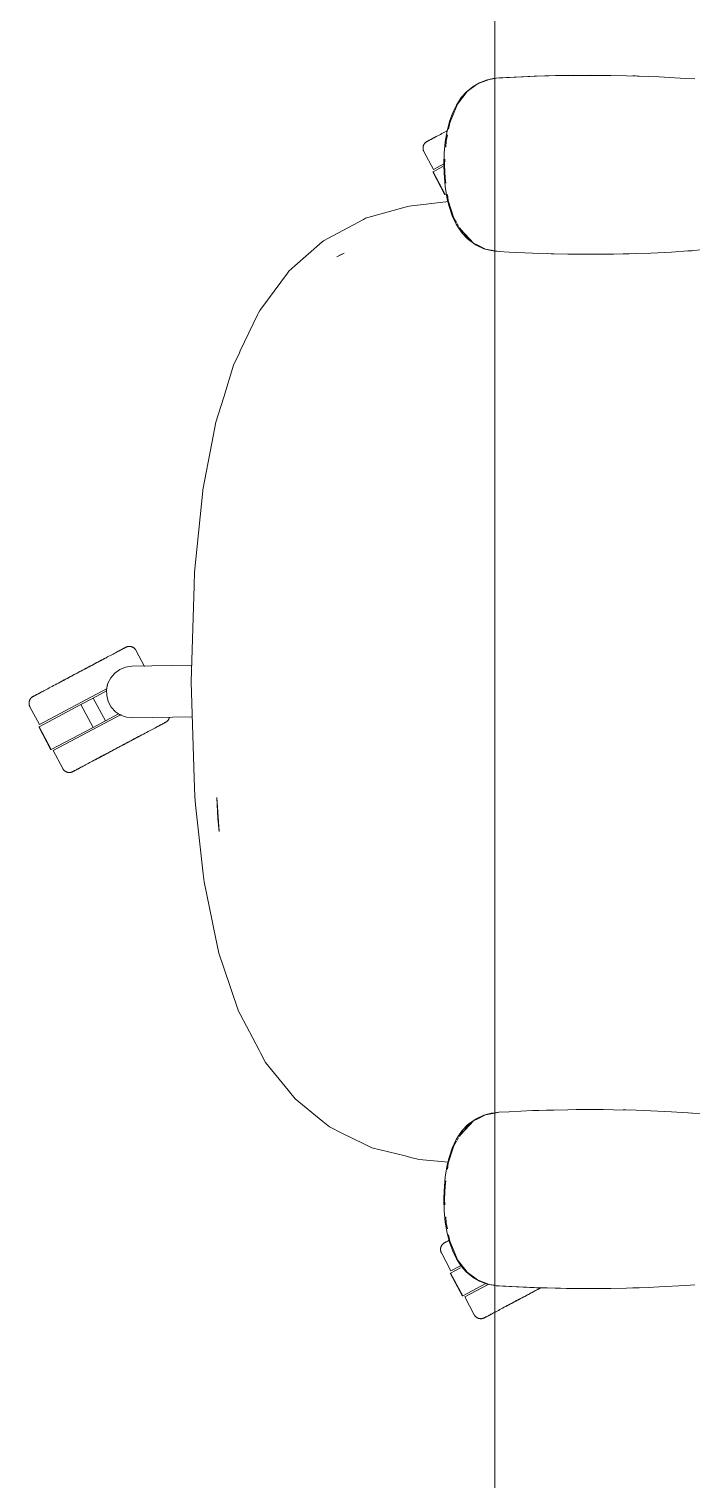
# Model space of a CAD drawing. Header units: millimetres. Extents: x 155927 to 295199, y -4084 to 97293.
# Drawn here: x 184317 to 184676, y 9682 to 10467 of the extents above; entities that cross this region are included whole.
import ezdxf

# ---------------------------------------------------------------- set-up
doc = ezdxf.new("R2010")
doc.units = ezdxf.units.MM
doc.header["$MEASUREMENT"] = 0
doc.layers.add('G-IMPT', color=8, linetype='CONTINUOUS', lineweight=9)
doc.layers.add('I-FURN', color=8, linetype='CONTINUOUS', lineweight=9)

msp = doc.modelspace()

# ---------------------------------------------------------------- linework, layer by layer
at = {"layer": 'G-IMPT'}
for p, q in [((184570.08, 10440.6), (184568.43, 10440.35)), ((184591.86, 10441.69), (184570.08, 10440.6)), ((184590.65, 10441.65), (184570.08, 10440.6)), ((184570.08, 10440.6), (184571.68, 10440.71)), ((184591.86, 10441.69), (184571.68, 10440.71)), ((184612.05, 10442.15), (184590.65, 10441.65)), ((184602.21, 10441.99), (184590.65, 10441.65)), ((184590.65, 10441.65), (184591.86, 10441.69)), ((184612.05, 10442.15), (184591.86, 10441.69)), ((184602.21, 10441.99), (184621.44, 10442.19)), ((184612.05, 10442.15), (184602.21, 10441.99)), ((184632.23, 10442.11), (184602.21, 10441.99)), ((184610.01, 10442.13), (184608.1, 10442.06)), ((184612.05, 10442.11), (184610.01, 10442.13)), ((184632.23, 10442.11), (184612.05, 10442.15)), ((184632.23, 10442.11), (184621.44, 10442.19)), ((184632.23, 10442.11), (184640.65, 10441.94)), ((184652.41, 10441.55), (184640.65, 10441.94)), ((184645.59, 10441.8), (184644.09, 10441.82)), ((184647.52, 10441.69), (184645.59, 10441.8)), ((184652.41, 10441.55), (184658.43, 10441.3)), ((184672.57, 10440.49), (184658.43, 10441.3)), ((184554.39, 10433.3), (184549.17, 10426.51)), ((184551.2, 10430.07), (184553.87, 10433.1)), ((184557.61, 10436.18), (184553.87, 10433.1)), ((184560.02, 10437.47), (184554.39, 10433.3)), ((184561.05, 10438.14), (184557.61, 10436.18)), ((184566.21, 10439.88), (184560.02, 10437.47)), ((184561.05, 10438.14), (184564.69, 10439.53)), ((184566.03, 10439.9), (184564.69, 10439.53)), ((184566.03, 10439.9), (184568.43, 10440.35)), ((184566.21, 10439.88), (184569.38, 10440.36)), ((184677.66, 10440.16), (184672.57, 10440.49)), ((184548.55, 10426.02), (184546.57, 10421.95)), ((184549.17, 10426.51), (184547.33, 10422.12)), ((184548.55, 10426.02), (184551.2, 10430.07)), ((184544.98, 10417.61), (184543.55, 10412.13)), ((184544.98, 10417.61), (184546.57, 10421.95)), ((184545.01, 10416.5), (184547.33, 10422.12)), ((184542.55, 10406.2), (184543.55, 10412.13)), ((184543.65, 10409.88), (184542.97, 10406.54)), ((184545.01, 10416.5), (184544.3, 10413.03)), ((184542.55, 10406.2), (184541.99, 10400.05)), ((184542.97, 10406.54), (184542.77, 10403.33)), ((184541.81, 10393.71), (184541.99, 10400.05)), ((184541.9, 10389.2), (184541.81, 10393.71)), ((184542.37, 10396.82), (184542.18, 10393.71)), ((184542.41, 10386.55), (184542.18, 10393.71)), ((184541.9, 10389.2), (184542.47, 10381.89)), ((184542.41, 10386.55), (184542.8, 10383.76)), ((184543.59, 10375.13), (184542.47, 10381.89)), ((184520.72, 10370.73), (184499.37, 10364.72)), ((184520.72, 10370.73), (184522.98, 10371.37)), ((184544.26, 10373.78), (184522.98, 10371.37)), ((184544.57, 10371.2), (184543.59, 10375.13)), ((184543.68, 10377.58), (184544.14, 10374.29)), ((184544.14, 10374.29), (184547.17, 10364.89)), ((184544.57, 10371.2), (184546.3, 10366.11)), ((184498.26, 10364.13), (184487.02, 10358.12)), ((184499.37, 10364.72), (184498.26, 10364.13)), ((184546.3, 10366.11), (184548.51, 10361.48)), ((184547.17, 10364.89), (184548.63, 10362.44)), ((184487.02, 10358.12), (184476.59, 10352.53)), ((184548.51, 10361.48), (184549.32, 10360.1)), ((184548.91, 10361.97), (184549.78, 10360.53)), ((184551.76, 10356.65), (184549.32, 10360.1)), ((184550.25, 10359.75), (184552.13, 10356.59)), ((184550.94, 10358.68), (184552.22, 10357.21)), ((184550.94, 10358.68), (184557.84, 10351.29)), ((184554.63, 10353.6), (184551.76, 10356.65)), ((184552.35, 10357.06), (184555.43, 10353.52)), ((184553.23, 10355.57), (184557.84, 10351.29)), ((184461.14, 10338.93), (184475.92, 10351.95)), ((184475.92, 10351.95), (184476.59, 10352.53)), ((184554.63, 10353.6), (184555.95, 10352.47)), ((184557.84, 10351.29), (184555.43, 10353.52)), ((184559.17, 10350.26), (184555.95, 10352.47)), ((184560.08, 10350.18), (184557.84, 10351.29)), ((184559.17, 10350.26), (184563.49, 10348.28)), ((184560.08, 10350.18), (184564.34, 10348.08)), ((184567.45, 10347.21), (184563.49, 10348.28)), ((184564.34, 10348.08), (184569.38, 10347.14)), ((184569.38, 10346.97), (184567.45, 10347.21)), ((184569.38, 10347.14), (184571.68, 10346.71)), ((184571.46, 10346.71), (184569.38, 10346.97)), ((184577.12, 10346.43), (184571.46, 10346.71)), ((184577.12, 10346.43), (184589.68, 10345.81)), ((184653.78, 10345.93), (184665.08, 10346.47)), ((184673.95, 10347.03), (184665.08, 10346.47)), ((184673.95, 10347.03), (184684.24, 10347.76)), ((184676, 10347.16), (184674.09, 10347.07)), ((184461.14, 10338.93), (184457.88, 10336.06)), ((184483.89, 10343.92), (184487.78, 10345.88)), ((184483.89, 10343.92), (184486.18, 10345.1)), ((184486.18, 10345.1), (184487.78, 10345.88)), ((184593.23, 10345.69), (184589.68, 10345.81)), ((184608.89, 10345.31), (184593.23, 10345.69)), ((184597.27, 10345.6), (184599.95, 10345.49)), ((184601.36, 10345.49), (184599.95, 10345.49)), ((184608.89, 10345.31), (184613.41, 10345.26)), ((184613.41, 10345.26), (184628.12, 10345.27)), ((184633.59, 10345.34), (184628.12, 10345.27)), ((184633.59, 10345.34), (184645.9, 10345.63)), ((184640.37, 10345.47), (184638.87, 10345.47)), ((184642.03, 10345.55), (184640.37, 10345.47)), ((184653.78, 10345.93), (184645.9, 10345.63)), ((184442.58, 10315.59), (184457.15, 10335.09)), ((184457.15, 10335.09), (184457.88, 10336.06)), ((184442.58, 10315.59), (184442.12, 10314.82)), ((184440.76, 10312.54), (184431.49, 10292.89)), ((184440.76, 10312.54), (184441.18, 10313.25)), ((184442.12, 10314.82), (184441.18, 10313.25)), ((184427.87, 10285.21), (184431.06, 10291.98)), ((184431.49, 10292.89), (184431.06, 10291.98)), ((184427.87, 10285.21), (184422.55, 10267.94)), ((184422.55, 10267.94), (184418.36, 10254.33)), ((184418.36, 10254.33), (184416.9, 10246.73)), ((184416.19, 10243.07), (184416.9, 10246.73)), ((184416.19, 10243.07), (184411.32, 10217.69)), ((184411.24, 10217.23), (184407.41, 10180.23)), ((184411.24, 10217.23), (184411.32, 10217.69)), ((184407.41, 10180.23), (184406.68, 10173.17)), ((184404.84, 10113.74), (184406.46, 10165.91)), ((184406.46, 10165.91), (184406.68, 10173.17)), ((184406.55, 10061.56), (184404.84, 10113.74)), ((184406.55, 10061.56), (184406.87, 10051.62)), ((184407.35, 10047.25), (184406.87, 10051.62)), ((184418.75, 10051.08), (184419.39, 10039.75)), ((184418.75, 10051.08), (184420, 10032.81)), ((184407.35, 10047.25), (184411.48, 10009.8)), ((184420, 10032.81), (184419.39, 10039.75)), ((184411.97, 10005.39), (184411.48, 10009.8)), ((184416.32, 9984.44), (184411.97, 10005.39)), ((184416.32, 9984.44), (184417.08, 9980.76)), ((184417.08, 9980.76), (184419.95, 9966.94)), ((184422.47, 9959.5), (184419.95, 9966.94)), ((184422.47, 9959.5), (184430.62, 9935.42)), ((184431.49, 9933.76), (184430.62, 9935.42)), ((184441.79, 9914.25), (184431.49, 9933.76)), ((184441.79, 9914.25), (184442.52, 9912.87)), ((184445.22, 9907.74), (184442.52, 9912.87)), ((184445.22, 9907.74), (184457.43, 9892.61)), ((184461.19, 9887.94), (184457.43, 9892.61)), ((184476.14, 9875.77), (184461.19, 9887.94)), ((184476.14, 9875.77), (184479.79, 9872.8)), ((184550.94, 9868.74), (184557.84, 9876.13)), ((184553.23, 9871.85), (184557.84, 9876.13)), ((184554.63, 9873.82), (184555.95, 9874.95)), ((184557.84, 9876.13), (184555.43, 9873.9)), ((184559.17, 9877.16), (184555.95, 9874.95)), ((184560.08, 9877.24), (184557.84, 9876.13)), ((184559.17, 9877.16), (184563.49, 9879.14)), ((184560.08, 9877.24), (184564.34, 9879.34)), ((184567.45, 9880.21), (184563.49, 9879.14)), ((184564.34, 9879.34), (184569.38, 9880.28)), ((184569.38, 9880.45), (184567.45, 9880.21)), ((184569.38, 9880.28), (184571.68, 9880.71)), ((184571.46, 9880.71), (184569.38, 9880.45)), ((184577.12, 9880.99), (184571.46, 9880.71)), ((184577.12, 9880.99), (184589.68, 9881.61)), ((184593.23, 9881.73), (184589.68, 9881.61)), ((184608.89, 9882.11), (184593.23, 9881.73)), ((184597.27, 9881.82), (184599.95, 9881.93)), ((184601.36, 9881.93), (184599.95, 9881.93)), ((184608.89, 9882.11), (184613.41, 9882.16)), ((184613.41, 9882.16), (184628.12, 9882.15)), ((184633.59, 9882.08), (184628.12, 9882.15)), ((184633.59, 9882.08), (184645.9, 9881.79)), ((184640.37, 9881.95), (184638.87, 9881.94)), ((184642.03, 9881.87), (184640.37, 9881.95)), ((184653.78, 9881.49), (184645.9, 9881.79)), ((184653.78, 9881.49), (184665.08, 9880.95)), ((184673.95, 9880.39), (184665.08, 9880.95)), ((184673.95, 9880.39), (184684.24, 9879.66)), ((184676, 9880.26), (184674.09, 9880.35)), ((184479.79, 9872.8), (184486.96, 9869.27)), ((184498.42, 9863.63), (184486.96, 9869.27)), ((184548.51, 9865.94), (184549.32, 9867.32)), ((184551.76, 9870.77), (184549.32, 9867.32)), ((184550.25, 9867.67), (184552.13, 9870.83)), ((184550.94, 9868.74), (184552.22, 9870.21)), ((184554.63, 9873.82), (184551.76, 9870.77)), ((184552.35, 9870.36), (184555.43, 9873.9)), ((184498.42, 9863.63), (184502.79, 9861.48)), ((184502.79, 9861.48), (184520.73, 9857.08)), ((184544.14, 9853.13), (184547.17, 9862.53)), ((184544.57, 9856.22), (184546.3, 9861.31)), ((184546.3, 9861.31), (184548.51, 9865.94)), ((184547.17, 9862.53), (184548.63, 9864.98)), ((184548.91, 9865.45), (184549.78, 9866.89)), ((184520.73, 9857.08), (184523.1, 9856.49)), ((184528.39, 9855.2), (184523.1, 9856.49)), ((184544.27, 9853.75), (184528.39, 9855.2)), ((184543.59, 9852.29), (184542.47, 9845.53)), ((184544.57, 9856.22), (184543.59, 9852.29)), ((184543.68, 9849.84), (184544.14, 9853.13)), ((184541.9, 9838.22), (184542.47, 9845.53)), ((184542.41, 9840.87), (184542.8, 9843.66)), ((184541.9, 9838.22), (184541.81, 9833.71)), ((184542.41, 9840.87), (184542.18, 9833.71)), ((184541.81, 9833.71), (184541.99, 9827.37)), ((184542.37, 9830.6), (184542.18, 9833.71)), ((184542.55, 9821.22), (184541.99, 9827.37)), ((184542.55, 9821.22), (184543.55, 9815.29)), ((184542.97, 9820.88), (184542.77, 9824.09)), ((184543.65, 9817.54), (184542.97, 9820.88)), ((184544.98, 9809.81), (184543.55, 9815.29)), ((184545.01, 9810.92), (184544.3, 9814.39)), ((184544.98, 9809.81), (184546.57, 9805.47)), ((184545.01, 9810.92), (184547.33, 9805.3)), ((184548.55, 9801.4), (184546.57, 9805.47)), ((184549.17, 9800.9), (184547.33, 9805.3)), ((184548.55, 9801.4), (184551.2, 9797.35)), ((184554.39, 9794.12), (184549.17, 9800.9)), ((184551.2, 9797.35), (184553.87, 9794.31)), ((184557.61, 9791.24), (184553.87, 9794.31)), ((184560.02, 9789.95), (184554.39, 9794.12)), ((184561.05, 9789.28), (184557.61, 9791.24)), ((184566.21, 9787.54), (184560.02, 9789.95)), ((184561.05, 9789.28), (184564.69, 9787.88)), ((184566.03, 9787.52), (184564.69, 9787.88)), ((184566.03, 9787.52), (184568.43, 9787.07)), ((184566.21, 9787.54), (184569.38, 9787.06)), ((184570.08, 9786.82), (184568.43, 9787.07)), ((184590.65, 9785.77), (184570.08, 9786.82)), ((184591.86, 9785.73), (184570.08, 9786.82)), ((184570.08, 9786.82), (184571.68, 9786.71)), ((184591.86, 9785.73), (184571.68, 9786.71)), ((184612.05, 9785.27), (184590.65, 9785.77)), ((184602.21, 9785.43), (184590.65, 9785.77)), ((184590.65, 9785.77), (184591.86, 9785.73)), ((184612.05, 9785.27), (184591.86, 9785.73)), ((184632.23, 9785.31), (184602.21, 9785.43)), ((184612.05, 9785.27), (184602.21, 9785.43)), ((184602.21, 9785.43), (184621.44, 9785.23)), ((184610.01, 9785.29), (184608.1, 9785.36)), ((184612.05, 9785.31), (184610.01, 9785.29)), ((184632.23, 9785.31), (184612.05, 9785.27)), ((184632.23, 9785.31), (184621.44, 9785.23)), ((184632.23, 9785.31), (184640.65, 9785.48)), ((184652.41, 9785.87), (184640.65, 9785.48)), ((184645.59, 9785.62), (184644.09, 9785.6)), ((184647.52, 9785.73), (184645.59, 9785.62)), ((184652.41, 9785.87), (184658.43, 9786.12)), ((184672.57, 9786.93), (184658.43, 9786.12)), ((184677.66, 9787.26), (184672.57, 9786.93))]:
    msp.add_line(p, q, dxfattribs=at)
at = {"layer": 'I-FURN'}
for p, q in [((184569.38, 9413.71), (184569.38, 10813.71)), ((184569.38, 10813.71), (184569.38, 9413.71)), ((184538.54, 10409.47), (184537.91, 10409.13)), ((184539.21, 10409.82), (184538.54, 10409.47)), ((184539.9, 10410.19), (184539.21, 10409.82)), ((184540.62, 10410.57), (184539.9, 10410.19)), ((184541.37, 10410.97), (184540.62, 10410.57)), ((184542.15, 10411.38), (184541.37, 10410.97)), ((184542.95, 10411.81), (184542.15, 10411.38)), ((184543.77, 10412.25), (184542.95, 10411.81)), ((184530.47, 10402.88), (184530.48, 10403.04)), ((184530.47, 10402.72), (184530.47, 10402.88)), ((184530.47, 10402.56), (184530.47, 10402.72)), ((184530.48, 10402.39), (184530.47, 10402.56)), ((184530.48, 10403.04), (184530.49, 10403.2)), ((184530.5, 10402.23), (184530.48, 10402.39)), ((184530.49, 10403.2), (184530.51, 10403.36)), ((184530.52, 10402.07), (184530.5, 10402.23)), ((184530.51, 10403.36), (184530.54, 10403.52)), ((184530.55, 10401.92), (184530.52, 10402.07)), ((184530.54, 10403.52), (184530.57, 10403.68)), ((184530.59, 10401.76), (184530.55, 10401.92)), ((184530.57, 10403.68), (184530.61, 10403.83)), ((184530.63, 10401.6), (184530.59, 10401.76)), ((184530.61, 10403.83), (184530.66, 10403.99)), ((184530.68, 10401.45), (184530.63, 10401.6)), ((184530.66, 10403.99), (184530.71, 10404.14)), ((184530.74, 10401.3), (184530.68, 10401.45)), ((184530.71, 10404.14), (184530.77, 10404.29)), ((184530.8, 10401.15), (184530.74, 10401.3)), ((184530.77, 10404.29), (184530.84, 10404.44)), ((184530.84, 10404.44), (184530.91, 10404.58)), ((184530.91, 10404.58), (184530.98, 10404.72)), ((184530.98, 10404.72), (184531.06, 10404.86)), ((184531.06, 10404.86), (184531.15, 10405)), ((184531.15, 10405), (184531.24, 10405.13)), ((184531.24, 10405.13), (184531.34, 10405.26)), ((184531.34, 10405.26), (184531.44, 10405.38)), ((184531.44, 10405.38), (184531.55, 10405.5)), ((184531.55, 10405.5), (184531.66, 10405.62)), ((184531.66, 10405.62), (184531.78, 10405.73)), ((184531.78, 10405.73), (184531.9, 10405.84)), ((184531.9, 10405.84), (184532.03, 10405.94)), ((184532.03, 10405.94), (184532.16, 10406.03)), ((184532.16, 10406.03), (184532.29, 10406.12)), ((184532.29, 10406.12), (184532.43, 10406.21)), ((184532.43, 10406.21), (184532.57, 10406.29)), ((184532.57, 10406.29), (184532.6, 10406.31)), ((184532.6, 10406.31), (184532.62, 10406.32)), ((184532.61, 10406.31), (184532.6, 10406.31)), ((184532.65, 10406.34), (184532.61, 10406.31)), ((184532.62, 10406.32), (184532.68, 10406.35)), ((184532.73, 10406.38), (184532.65, 10406.34)), ((184532.68, 10406.35), (184532.79, 10406.41)), ((184532.86, 10406.44), (184532.73, 10406.38)), ((184532.79, 10406.41), (184532.93, 10406.48)), ((184533.02, 10406.53), (184532.86, 10406.44)), ((184532.93, 10406.48), (184533.11, 10406.58)), ((184533.22, 10406.64), (184533.02, 10406.53)), ((184533.11, 10406.58), (184533.32, 10406.69)), ((184533.46, 10406.76), (184533.22, 10406.64)), ((184533.32, 10406.69), (184533.58, 10406.83)), ((184533.74, 10406.91), (184533.46, 10406.76)), ((184533.58, 10406.83), (184533.88, 10406.99)), ((184534.06, 10407.08), (184533.74, 10406.91)), ((184533.88, 10406.99), (184534.22, 10407.17)), ((184534.41, 10407.27), (184534.06, 10407.08)), ((184534.22, 10407.17), (184534.59, 10407.37)), ((184534.81, 10407.48), (184534.41, 10407.27)), ((184534.59, 10407.37), (184535, 10407.58)), ((184535.24, 10407.71), (184534.81, 10407.48)), ((184535, 10407.58), (184535.44, 10407.82)), ((184535.7, 10407.96), (184535.24, 10407.71)), ((184535.44, 10407.82), (184535.93, 10408.08)), ((184536.2, 10408.22), (184535.7, 10407.96)), ((184535.93, 10408.08), (184536.44, 10408.35)), ((184536.74, 10408.51), (184536.2, 10408.22)), ((184536.44, 10408.35), (184536.99, 10408.64)), ((184537.31, 10408.81), (184536.74, 10408.51)), ((184536.99, 10408.64), (184537.58, 10408.96)), ((184537.91, 10409.13), (184537.31, 10408.81)), ((184530.87, 10401), (184530.8, 10401.15)), ((184530.94, 10400.86), (184530.87, 10401)), ((184530.94, 10400.86), (184536.09, 10391.17)), ((184536.09, 10391.17), (184541.72, 10394.17)), ((184535.73, 10389.85), (184542.31, 10377.49)), ((184535.9, 10389.94), (184541.2, 10392.76)), ((184542.48, 10377.58), (184535.9, 10389.94)), ((184542.57, 10377.63), (184542.48, 10377.58)), ((184357.96, 10126.35), (184357.11, 10125.9)), ((184357.5, 10126.11), (184358.35, 10126.56)), ((184358.8, 10126.8), (184357.96, 10126.35)), ((184359.61, 10127.23), (184358.8, 10126.8)), ((184360.4, 10127.65), (184359.61, 10127.23)), ((184361.16, 10128.05), (184360.4, 10127.65)), ((184361.9, 10128.44), (184361.16, 10128.05)), ((184362.6, 10128.82), (184361.9, 10128.44)), ((184363.28, 10129.18), (184362.6, 10128.82)), ((184363.93, 10129.52), (184363.28, 10129.18)), ((184364.55, 10129.85), (184363.93, 10129.52)), ((184365.13, 10130.16), (184364.55, 10129.85)), ((184364.82, 10130), (184365.39, 10130.3)), ((184365.68, 10130.45), (184365.13, 10130.16)), ((184365.39, 10130.3), (184365.92, 10130.58)), ((184366.2, 10130.73), (184365.68, 10130.45)), ((184365.92, 10130.58), (184366.42, 10130.85)), ((184366.68, 10130.99), (184366.2, 10130.73)), ((184366.42, 10130.85), (184366.89, 10131.1)), ((184367.13, 10131.22), (184366.68, 10130.99)), ((184366.89, 10131.1), (184367.32, 10131.33)), ((184367.54, 10131.44), (184367.13, 10131.22)), ((184367.32, 10131.33), (184367.71, 10131.53)), ((184367.91, 10131.64), (184367.54, 10131.44)), ((184367.71, 10131.53), (184368.07, 10131.72)), ((184368.24, 10131.82), (184367.91, 10131.64)), ((184368.07, 10131.72), (184368.39, 10131.89)), ((184368.54, 10131.98), (184368.24, 10131.82)), ((184368.39, 10131.89), (184368.66, 10132.04)), ((184368.8, 10132.11), (184368.54, 10131.98)), ((184368.66, 10132.04), (184368.91, 10132.17)), ((184369.02, 10132.23), (184368.8, 10132.11)), ((184368.91, 10132.17), (184369.11, 10132.28)), ((184369.2, 10132.33), (184369.02, 10132.23)), ((184369.11, 10132.28), (184369.27, 10132.36)), ((184369.34, 10132.4), (184369.2, 10132.33)), ((184369.27, 10132.36), (184369.39, 10132.43)), ((184369.44, 10132.45), (184369.34, 10132.4)), ((184369.39, 10132.43), (184369.47, 10132.47)), ((184369.5, 10132.49), (184369.44, 10132.45)), ((184369.47, 10132.47), (184369.51, 10132.49)), ((184369.52, 10132.5), (184369.5, 10132.49)), ((184369.51, 10132.49), (184369.52, 10132.5)), ((184369.52, 10132.5), (184369.66, 10132.57)), ((184369.66, 10132.57), (184369.81, 10132.64)), ((184369.81, 10132.64), (184369.96, 10132.7)), ((184369.96, 10132.7), (184370.11, 10132.75)), ((184370.11, 10132.75), (184370.26, 10132.8)), ((184370.26, 10132.8), (184370.42, 10132.84)), ((184370.42, 10132.84), (184370.58, 10132.88)), ((184370.58, 10132.88), (184370.74, 10132.91)), ((184370.74, 10132.91), (184370.89, 10132.93)), ((184370.89, 10132.93), (184371.06, 10132.95)), ((184371.06, 10132.95), (184371.22, 10132.96)), ((184371.22, 10132.96), (184371.38, 10132.97)), ((184371.38, 10132.97), (184371.54, 10132.97)), ((184371.54, 10132.97), (184371.7, 10132.96)), ((184371.7, 10132.96), (184371.86, 10132.94)), ((184371.86, 10132.94), (184372.02, 10132.92)), ((184372.02, 10132.92), (184372.18, 10132.89)), ((184372.18, 10132.89), (184372.34, 10132.86)), ((184372.34, 10132.86), (184372.49, 10132.82)), ((184372.49, 10132.82), (184372.65, 10132.77)), ((184372.65, 10132.77), (184372.8, 10132.72)), ((184372.8, 10132.72), (184372.95, 10132.66)), ((184372.95, 10132.66), (184373.1, 10132.6)), ((184373.1, 10132.6), (184373.24, 10132.53)), ((184373.24, 10132.53), (184373.38, 10132.45)), ((184373.38, 10132.45), (184373.52, 10132.37)), ((184373.52, 10132.37), (184373.66, 10132.28)), ((184373.66, 10132.28), (184373.79, 10132.19)), ((184373.79, 10132.19), (184373.92, 10132.09)), ((184373.92, 10132.09), (184374.04, 10131.99)), ((184374.04, 10131.99), (184374.16, 10131.88)), ((184374.16, 10131.88), (184374.28, 10131.77)), ((184374.28, 10131.77), (184374.39, 10131.65)), ((184374.39, 10131.65), (184374.5, 10131.53)), ((184374.5, 10131.53), (184374.6, 10131.41)), ((184374.6, 10131.41), (184374.69, 10131.28)), ((184374.69, 10131.28), (184374.78, 10131.14)), ((184374.78, 10131.14), (184374.87, 10131.01)), ((184374.87, 10131.01), (184374.95, 10130.87)), ((184374.95, 10130.87), (184374.97, 10130.83)), ((184379.67, 10121.99), (184374.97, 10130.83)), ((184343.65, 10118.74), (184342.64, 10118.21)), ((184343.11, 10118.45), (184344.11, 10118.99)), ((184344.65, 10119.27), (184343.65, 10118.74)), ((184344.11, 10118.99), (184345.12, 10119.52)), ((184345.66, 10119.81), (184344.65, 10119.27)), ((184345.12, 10119.52), (184346.12, 10120.05)), ((184346.66, 10120.34), (184345.66, 10119.81)), ((184346.12, 10120.05), (184347.12, 10120.59)), ((184347.66, 10120.87), (184346.66, 10120.34)), ((184347.12, 10120.59), (184348.12, 10121.12)), ((184348.66, 10121.4), (184347.66, 10120.87)), ((184348.12, 10121.12), (184349.11, 10121.64)), ((184349.64, 10121.93), (184348.66, 10121.4)), ((184349.11, 10121.64), (184350.09, 10122.17)), ((184350.62, 10122.45), (184349.64, 10121.93)), ((184350.09, 10122.17), (184351.07, 10122.69)), ((184351.59, 10122.96), (184350.62, 10122.45)), ((184351.07, 10122.69), (184352.03, 10123.2)), ((184352.55, 10123.47), (184351.59, 10122.96)), ((184352.03, 10123.2), (184352.98, 10123.7)), ((184353.49, 10123.97), (184352.55, 10123.47)), ((184352.98, 10123.7), (184353.92, 10124.2)), ((184354.42, 10124.47), (184353.49, 10123.97)), ((184353.92, 10124.2), (184354.84, 10124.69)), ((184355.33, 10124.95), (184354.42, 10124.47)), ((184354.84, 10124.69), (184355.75, 10125.17)), ((184356.23, 10125.43), (184355.33, 10124.95)), ((184355.75, 10125.17), (184356.64, 10125.65)), ((184357.11, 10125.9), (184356.23, 10125.43)), ((184356.64, 10125.65), (184357.5, 10126.11)), ((184361.37, 10115.96), (184363.57, 10118.53)), ((184363.57, 10118.53), (184366.31, 10120.49)), ((184366.31, 10120.49), (184369.44, 10121.74)), ((184369.44, 10121.74), (184372.78, 10122.21)), ((184372.78, 10122.21), (184405.12, 10122.77)), ((184328.79, 10110.84), (184328.01, 10110.43)), ((184329.59, 10111.26), (184328.79, 10110.84)), ((184330.41, 10111.7), (184329.59, 10111.26)), ((184331.26, 10112.15), (184330.41, 10111.7)), ((184332.13, 10112.61), (184331.26, 10112.15)), ((184333.02, 10113.09), (184332.13, 10112.61)), ((184333.92, 10113.57), (184333.02, 10113.09)), ((184333.43, 10113.31), (184334.34, 10113.79)), ((184334.84, 10114.06), (184333.92, 10113.57)), ((184334.34, 10113.79), (184335.27, 10114.29)), ((184335.78, 10114.56), (184334.84, 10114.06)), ((184335.27, 10114.29), (184336.22, 10114.79)), ((184336.73, 10115.06), (184335.78, 10114.56)), ((184336.22, 10114.79), (184337.18, 10115.3)), ((184337.7, 10115.58), (184336.73, 10115.06)), ((184337.18, 10115.3), (184338.14, 10115.81)), ((184338.67, 10116.09), (184337.7, 10115.58)), ((184338.14, 10115.81), (184339.12, 10116.33)), ((184339.65, 10116.62), (184338.67, 10116.09)), ((184339.12, 10116.33), (184340.11, 10116.86)), ((184340.65, 10117.14), (184339.65, 10116.62)), ((184340.11, 10116.86), (184341.1, 10117.39)), ((184341.64, 10117.67), (184340.65, 10117.14)), ((184341.1, 10117.39), (184342.1, 10117.92)), ((184342.64, 10118.21), (184341.64, 10117.67)), ((184342.1, 10117.92), (184343.11, 10118.45)), ((184359.11, 10109.66), (184359.86, 10112.95)), ((184359.86, 10112.95), (184361.37, 10115.96)), ((184317.13, 10102.65), (184317.15, 10102.81)), ((184317.15, 10102.81), (184317.18, 10102.97)), ((184317.18, 10102.97), (184317.21, 10103.13)), ((184317.21, 10103.13), (184317.25, 10103.29)), ((184317.25, 10103.29), (184317.3, 10103.44)), ((184317.3, 10103.44), (184317.35, 10103.59)), ((184317.35, 10103.59), (184317.41, 10103.74)), ((184317.41, 10103.74), (184317.48, 10103.89)), ((184317.48, 10103.89), (184317.55, 10104.04)), ((184317.55, 10104.04), (184317.62, 10104.18)), ((184317.62, 10104.18), (184317.7, 10104.32)), ((184317.7, 10104.32), (184317.79, 10104.45)), ((184317.79, 10104.45), (184317.88, 10104.58)), ((184317.88, 10104.58), (184317.98, 10104.71)), ((184317.98, 10104.71), (184318.08, 10104.84)), ((184318.08, 10104.84), (184318.19, 10104.96)), ((184318.19, 10104.96), (184318.3, 10105.07)), ((184318.3, 10105.07), (184318.42, 10105.18)), ((184318.42, 10105.18), (184318.54, 10105.29)), ((184318.54, 10105.29), (184318.67, 10105.39)), ((184318.67, 10105.39), (184318.8, 10105.49)), ((184318.8, 10105.49), (184318.93, 10105.58)), ((184318.93, 10105.58), (184319.07, 10105.66)), ((184319.07, 10105.66), (184319.21, 10105.74)), ((184319.21, 10105.74), (184319.25, 10105.76)), ((184319.29, 10105.79), (184319.25, 10105.77)), ((184319.25, 10105.76), (184319.27, 10105.78)), ((184319.25, 10105.77), (184319.25, 10105.76)), ((184319.27, 10105.78), (184319.33, 10105.81)), ((184319.38, 10105.83), (184319.29, 10105.79)), ((184319.33, 10105.81), (184319.43, 10105.86)), ((184319.5, 10105.9), (184319.38, 10105.83)), ((184319.43, 10105.86), (184319.57, 10105.94)), ((184319.66, 10105.98), (184319.5, 10105.9)), ((184319.57, 10105.94), (184319.75, 10106.03)), ((184319.86, 10106.09), (184319.66, 10105.98)), ((184319.75, 10106.03), (184319.97, 10106.15)), ((184320.1, 10106.22), (184319.86, 10106.09)), ((184319.97, 10106.15), (184320.22, 10106.29)), ((184320.38, 10106.37), (184320.1, 10106.22)), ((184320.22, 10106.29), (184320.52, 10106.44)), ((184320.7, 10106.54), (184320.38, 10106.37)), ((184320.52, 10106.44), (184320.86, 10106.62)), ((184321.05, 10106.73), (184320.7, 10106.54)), ((184320.86, 10106.62), (184321.23, 10106.82)), ((184321.45, 10106.93), (184321.05, 10106.73)), ((184321.23, 10106.82), (184321.64, 10107.04)), ((184321.88, 10107.16), (184321.45, 10106.93)), ((184321.64, 10107.04), (184322.09, 10107.28)), ((184322.34, 10107.41), (184321.88, 10107.16)), ((184322.09, 10107.28), (184322.57, 10107.53)), ((184322.84, 10107.68), (184322.34, 10107.41)), ((184322.57, 10107.53), (184323.09, 10107.81)), ((184322.73, 10090.63), (184359.45, 10110.15)), ((184323.38, 10107.96), (184322.84, 10107.68)), ((184323.09, 10107.81), (184323.64, 10108.1)), ((184323.95, 10108.26), (184323.38, 10107.96)), ((184323.64, 10108.1), (184324.22, 10108.41)), ((184324.55, 10108.58), (184323.95, 10108.26)), ((184325.18, 10108.92), (184324.55, 10108.58)), ((184325.85, 10109.27), (184325.18, 10108.92)), ((184326.54, 10109.64), (184325.85, 10109.27)), ((184327.26, 10110.03), (184326.54, 10109.64)), ((184328.01, 10110.43), (184327.26, 10110.03)), ((184345.25, 10101.47), (184351.89, 10105)), ((184351.89, 10105), (184359.04, 10108.8)), ((184358.47, 10092.64), (184351.89, 10105)), ((184359.17, 10106.29), (184359.11, 10109.66)), ((184360.03, 10103.03), (184359.17, 10106.29)), ((184361.65, 10100.07), (184360.03, 10103.03)), ((184317.11, 10102.33), (184317.12, 10102.49)), ((184317.11, 10102.17), (184317.11, 10102.33)), ((184317.11, 10102.01), (184317.11, 10102.17)), ((184317.12, 10101.85), (184317.11, 10102.01)), ((184317.12, 10102.49), (184317.13, 10102.65)), ((184317.14, 10101.69), (184317.12, 10101.85)), ((184317.16, 10101.53), (184317.14, 10101.69)), ((184317.19, 10101.37), (184317.16, 10101.53)), ((184317.23, 10101.21), (184317.19, 10101.37)), ((184317.27, 10101.06), (184317.23, 10101.21)), ((184317.32, 10100.91), (184317.27, 10101.06)), ((184317.38, 10100.75), (184317.32, 10100.91)), ((184317.44, 10100.6), (184317.38, 10100.75)), ((184317.51, 10100.46), (184317.44, 10100.6)), ((184317.58, 10100.31), (184317.51, 10100.46)), ((184317.58, 10100.31), (184322.73, 10090.63)), ((184322.54, 10089.4), (184345.25, 10101.47)), ((184330.24, 10076.5), (184366.99, 10096.04)), ((184351.83, 10089.11), (184345.25, 10101.47)), ((184365.61, 10096.44), (184358.47, 10092.64)), ((184363.93, 10097.58), (184361.65, 10100.07)), ((184366.74, 10095.71), (184363.93, 10097.58)), ((184369.92, 10094.57), (184366.74, 10095.71)), ((184322.37, 10089.31), (184328.95, 10076.95)), ((184329.12, 10077.04), (184322.54, 10089.4)), ((184351.83, 10089.11), (184329.12, 10077.04)), ((184358.47, 10092.64), (184351.83, 10089.11)), ((184373.27, 10094.22), (184369.92, 10094.57)), ((184405.46, 10094.79), (184373.27, 10094.22)), ((184381.57, 10086.81), (184382.35, 10087.22)), ((184382.35, 10087.22), (184383.1, 10087.62)), ((184383.1, 10087.62), (184383.82, 10088)), ((184383.82, 10088), (184384.51, 10088.37)), ((184384.51, 10088.37), (184385.18, 10088.72)), ((184385.18, 10088.72), (184385.81, 10089.06)), ((184385.81, 10089.06), (184386.41, 10089.38)), ((184386.73, 10089.55), (184386.14, 10089.24)), ((184386.41, 10089.38), (184386.98, 10089.68)), ((184387.28, 10089.84), (184386.73, 10089.55)), ((184386.98, 10089.68), (184387.52, 10089.97)), ((184387.79, 10090.11), (184387.28, 10089.84)), ((184387.52, 10089.97), (184388.02, 10090.23)), ((184388.28, 10090.37), (184387.79, 10090.11)), ((184388.02, 10090.23), (184388.48, 10090.48)), ((184388.72, 10090.61), (184388.28, 10090.37)), ((184388.48, 10090.48), (184388.91, 10090.71)), ((184389.13, 10090.83), (184388.72, 10090.61)), ((184388.91, 10090.71), (184389.31, 10090.92)), ((184389.5, 10091.02), (184389.13, 10090.83)), ((184389.31, 10090.92), (184389.66, 10091.11)), ((184389.84, 10091.2), (184389.5, 10091.02)), ((184389.66, 10091.11), (184389.98, 10091.28)), ((184390.14, 10091.36), (184389.84, 10091.2)), ((184389.98, 10091.28), (184390.26, 10091.43)), ((184390.4, 10091.5), (184390.14, 10091.36)), ((184390.26, 10091.43), (184390.5, 10091.55)), ((184390.61, 10091.61), (184390.4, 10091.5)), ((184390.5, 10091.55), (184390.7, 10091.66)), ((184390.79, 10091.71), (184390.61, 10091.61)), ((184390.7, 10091.66), (184390.86, 10091.75)), ((184390.93, 10091.78), (184390.79, 10091.71)), ((184390.86, 10091.75), (184390.99, 10091.81)), ((184391.04, 10091.84), (184390.93, 10091.78)), ((184390.99, 10091.81), (184391.07, 10091.86)), ((184391.1, 10091.87), (184391.04, 10091.84)), ((184391.07, 10091.86), (184391.11, 10091.88)), ((184391.12, 10091.88), (184391.1, 10091.87)), ((184391.11, 10091.88), (184391.12, 10091.88)), ((184391.15, 10091.9), (184391.12, 10091.88)), ((184391.29, 10091.98), (184391.15, 10091.9)), ((184391.43, 10092.07), (184391.29, 10091.98)), ((184391.56, 10092.16), (184391.43, 10092.07)), ((184391.69, 10092.25), (184391.56, 10092.16)), ((184391.82, 10092.36), (184391.69, 10092.25)), ((184391.94, 10092.46), (184391.82, 10092.36)), ((184392.06, 10092.57), (184391.94, 10092.46)), ((184392.17, 10092.69), (184392.06, 10092.57)), ((184392.28, 10092.81), (184392.17, 10092.69)), ((184392.38, 10092.93), (184392.28, 10092.81)), ((184392.48, 10093.06), (184392.38, 10092.93)), ((184392.57, 10093.19), (184392.48, 10093.06)), ((184392.66, 10093.33), (184392.57, 10093.19)), ((184392.74, 10093.47), (184392.66, 10093.33)), ((184392.81, 10093.61), (184392.74, 10093.47)), ((184392.88, 10093.75), (184392.81, 10093.61)), ((184392.95, 10093.9), (184392.88, 10093.75)), ((184393.01, 10094.05), (184392.95, 10093.9)), ((184393.06, 10094.2), (184393.01, 10094.05)), ((184393.11, 10094.36), (184393.06, 10094.2)), ((184393.15, 10094.52), (184393.11, 10094.36)), ((184366.71, 10078.91), (184367.72, 10079.44)), ((184368.26, 10079.73), (184367.25, 10079.19)), ((184367.72, 10079.44), (184368.72, 10079.97)), ((184369.26, 10080.26), (184368.26, 10079.73)), ((184368.72, 10079.97), (184369.72, 10080.5)), ((184370.25, 10080.79), (184369.26, 10080.26)), ((184369.72, 10080.5), (184370.71, 10081.03)), ((184371.24, 10081.31), (184370.25, 10080.79)), ((184370.71, 10081.03), (184371.69, 10081.55)), ((184372.22, 10081.83), (184371.24, 10081.31)), ((184371.69, 10081.55), (184372.66, 10082.07)), ((184373.19, 10082.35), (184372.22, 10081.83)), ((184372.66, 10082.07), (184373.63, 10082.58)), ((184374.14, 10082.86), (184373.19, 10082.35)), ((184373.63, 10082.58), (184374.58, 10083.09)), ((184375.09, 10083.36), (184374.14, 10082.86)), ((184374.58, 10083.09), (184375.52, 10083.59)), ((184376.02, 10083.85), (184375.09, 10083.36)), ((184375.52, 10083.59), (184376.44, 10084.08)), ((184376.93, 10084.34), (184376.02, 10083.85)), ((184376.44, 10084.08), (184377.34, 10084.56)), ((184376.95, 10084.35), (184376.93, 10084.34)), ((184377.34, 10084.56), (184378.23, 10085.03)), ((184378.23, 10085.03), (184379.1, 10085.49)), ((184379.1, 10085.49), (184379.95, 10085.94)), ((184379.95, 10085.94), (184380.77, 10086.38)), ((184380.77, 10086.38), (184381.57, 10086.81)), ((184330.24, 10076.5), (184335.39, 10066.82)), ((184352.86, 10071.54), (184352.01, 10071.09)), ((184352.4, 10071.29), (184353.25, 10071.75)), ((184353.72, 10072), (184352.86, 10071.54)), ((184353.25, 10071.75), (184354.13, 10072.22)), ((184354.61, 10072.47), (184353.72, 10072)), ((184354.13, 10072.22), (184355.03, 10072.69)), ((184355.52, 10072.95), (184354.61, 10072.47)), ((184355.03, 10072.69), (184355.94, 10073.18)), ((184356.44, 10073.44), (184355.52, 10072.95)), ((184355.94, 10073.18), (184356.87, 10073.67)), ((184357.38, 10073.94), (184356.44, 10073.44)), ((184356.87, 10073.67), (184357.81, 10074.17)), ((184358.33, 10074.45), (184357.38, 10073.94)), ((184357.81, 10074.17), (184358.77, 10074.68)), ((184359.29, 10074.96), (184358.33, 10074.45)), ((184358.77, 10074.68), (184359.74, 10075.2)), ((184360.27, 10075.48), (184359.29, 10074.96)), ((184359.74, 10075.2), (184360.72, 10075.72)), ((184361.25, 10076), (184360.27, 10075.48)), ((184360.72, 10075.72), (184361.71, 10076.24)), ((184362.24, 10076.53), (184361.25, 10076)), ((184361.71, 10076.24), (184362.7, 10076.77)), ((184363.24, 10077.06), (184362.24, 10076.53)), ((184362.7, 10076.77), (184363.7, 10077.3)), ((184364.24, 10077.59), (184363.24, 10077.06)), ((184363.7, 10077.3), (184364.7, 10077.84)), ((184365.24, 10078.12), (184364.24, 10077.59)), ((184364.7, 10077.84), (184365.71, 10078.37)), ((184366.25, 10078.66), (184365.24, 10078.12)), ((184365.71, 10078.37), (184366.71, 10078.91)), ((184367.25, 10079.19), (184366.25, 10078.66)), ((184335.41, 10066.78), (184335.39, 10066.82)), ((184335.49, 10066.64), (184335.41, 10066.78)), ((184335.58, 10066.5), (184335.49, 10066.64)), ((184335.67, 10066.37), (184335.58, 10066.5)), ((184335.76, 10066.24), (184335.67, 10066.37)), ((184335.87, 10066.11), (184335.76, 10066.24)), ((184335.97, 10065.99), (184335.87, 10066.11)), ((184336.08, 10065.87), (184335.97, 10065.99)), ((184336.2, 10065.76), (184336.08, 10065.87)), ((184336.32, 10065.65), (184336.2, 10065.76)), ((184336.44, 10065.55), (184336.32, 10065.65)), ((184336.57, 10065.45), (184336.44, 10065.55)), ((184336.7, 10065.36), (184336.57, 10065.45)), ((184336.84, 10065.27), (184336.7, 10065.36)), ((184336.98, 10065.19), (184336.84, 10065.27)), ((184337.12, 10065.12), (184336.98, 10065.19)), ((184337.26, 10065.05), (184337.12, 10065.12)), ((184337.41, 10064.98), (184337.26, 10065.05)), ((184337.56, 10064.92), (184337.41, 10064.98)), ((184337.71, 10064.87), (184337.56, 10064.92)), ((184337.87, 10064.82), (184337.71, 10064.87)), ((184338.03, 10064.78), (184337.87, 10064.82)), ((184338.18, 10064.75), (184338.03, 10064.78)), ((184338.34, 10064.72), (184338.18, 10064.75)), ((184338.5, 10064.7), (184338.34, 10064.72)), ((184338.66, 10064.69), (184338.5, 10064.7)), ((184338.82, 10064.68), (184338.66, 10064.69)), ((184338.98, 10064.68), (184338.82, 10064.68)), ((184339.15, 10064.68), (184338.98, 10064.68)), ((184339.31, 10064.69), (184339.15, 10064.68)), ((184339.47, 10064.71), (184339.31, 10064.69)), ((184339.63, 10064.73), (184339.47, 10064.71)), ((184339.78, 10064.76), (184339.63, 10064.73)), ((184339.94, 10064.8), (184339.78, 10064.76)), ((184340.1, 10064.84), (184339.94, 10064.8)), ((184340.25, 10064.89), (184340.1, 10064.84)), ((184340.4, 10064.95), (184340.25, 10064.89)), ((184340.55, 10065.01), (184340.4, 10064.95)), ((184340.7, 10065.08), (184340.55, 10065.01)), ((184340.84, 10065.15), (184340.7, 10065.08)), ((184340.84, 10065.15), (184340.86, 10065.16)), ((184340.85, 10065.15), (184340.84, 10065.15)), ((184340.89, 10065.17), (184340.85, 10065.15)), ((184340.86, 10065.16), (184340.92, 10065.19)), ((184340.97, 10065.22), (184340.89, 10065.17)), ((184340.92, 10065.19), (184341.02, 10065.25)), ((184341.09, 10065.28), (184340.97, 10065.22)), ((184341.02, 10065.25), (184341.16, 10065.32)), ((184341.25, 10065.37), (184341.09, 10065.28)), ((184341.16, 10065.32), (184341.34, 10065.42)), ((184341.46, 10065.48), (184341.25, 10065.37)), ((184341.34, 10065.42), (184341.56, 10065.53)), ((184341.7, 10065.6), (184341.46, 10065.48)), ((184341.56, 10065.53), (184341.82, 10065.67)), ((184341.98, 10065.75), (184341.7, 10065.6)), ((184341.82, 10065.67), (184342.12, 10065.83)), ((184342.29, 10065.92), (184341.98, 10065.75)), ((184342.12, 10065.83), (184342.45, 10066.01)), ((184342.65, 10066.11), (184342.29, 10065.92)), ((184342.45, 10066.01), (184342.83, 10066.2)), ((184343.04, 10066.32), (184342.65, 10066.11)), ((184342.83, 10066.2), (184343.24, 10066.42)), ((184343.47, 10066.55), (184343.04, 10066.32)), ((184343.24, 10066.42), (184343.68, 10066.66)), ((184343.94, 10066.8), (184343.47, 10066.55)), ((184343.68, 10066.66), (184344.16, 10066.92)), ((184344.44, 10067.06), (184343.94, 10066.8)), ((184344.16, 10066.92), (184344.68, 10067.19)), ((184344.97, 10067.35), (184344.44, 10067.06)), ((184344.68, 10067.19), (184345.23, 10067.48)), ((184345.54, 10067.65), (184344.97, 10067.35)), ((184345.23, 10067.48), (184345.82, 10067.79)), ((184345.82, 10067.79), (184346.43, 10068.12)), ((184346.43, 10068.12), (184347.08, 10068.47)), ((184347.08, 10068.47), (184347.76, 10068.83)), ((184347.76, 10068.83), (184348.47, 10069.2)), ((184348.47, 10069.2), (184349.2, 10069.59)), ((184349.2, 10069.59), (184349.96, 10070)), ((184349.96, 10070), (184350.75, 10070.42)), ((184350.75, 10070.42), (184351.56, 10070.85)), ((184351.56, 10070.85), (184352.4, 10071.29)), ((184539.96, 9806.59), (184539.97, 9806.75)), ((184539.96, 9806.43), (184539.96, 9806.59)), ((184539.97, 9806.27), (184539.96, 9806.43)), ((184539.97, 9806.75), (184539.99, 9806.92)), ((184539.98, 9806.11), (184539.97, 9806.27)), ((184540, 9805.95), (184539.98, 9806.11)), ((184539.99, 9806.92), (184540.01, 9807.08)), ((184540.02, 9805.79), (184540, 9805.95)), ((184540.01, 9807.08), (184540.04, 9807.23)), ((184540.05, 9805.63), (184540.02, 9805.79)), ((184540.04, 9807.23), (184540.07, 9807.39)), ((184540.09, 9805.48), (184540.05, 9805.63)), ((184540.07, 9807.39), (184540.11, 9807.55)), ((184540.13, 9805.32), (184540.09, 9805.48)), ((184540.11, 9807.55), (184540.16, 9807.7)), ((184540.18, 9805.17), (184540.13, 9805.32)), ((184540.16, 9807.7), (184540.21, 9807.85)), ((184540.23, 9805.02), (184540.18, 9805.17)), ((184540.21, 9807.85), (184540.27, 9808)), ((184540.29, 9804.87), (184540.23, 9805.02)), ((184540.27, 9808), (184540.33, 9808.15)), ((184540.36, 9804.72), (184540.29, 9804.87)), ((184540.33, 9808.15), (184540.4, 9808.3)), ((184540.43, 9804.58), (184540.36, 9804.72)), ((184540.4, 9808.3), (184540.48, 9808.44)), ((184540.43, 9804.58), (184545.58, 9794.89)), ((184540.48, 9808.44), (184540.56, 9808.58)), ((184540.56, 9808.58), (184540.65, 9808.71)), ((184540.65, 9808.71), (184540.74, 9808.85)), ((184540.74, 9808.85), (184540.84, 9808.97)), ((184540.84, 9808.97), (184540.94, 9809.1)), ((184540.94, 9809.1), (184541.05, 9809.22)), ((184541.05, 9809.22), (184541.16, 9809.33)), ((184541.16, 9809.33), (184541.28, 9809.45)), ((184541.28, 9809.45), (184541.4, 9809.55)), ((184541.4, 9809.55), (184541.52, 9809.65)), ((184541.52, 9809.65), (184541.65, 9809.75)), ((184541.65, 9809.75), (184541.79, 9809.84)), ((184541.79, 9809.84), (184541.92, 9809.93)), ((184541.92, 9809.93), (184542.06, 9810.01)), ((184542.06, 9810.01), (184542.1, 9810.03)), ((184542.1, 9810.03), (184542.12, 9810.04)), ((184542.11, 9810.03), (184542.1, 9810.03)), ((184542.15, 9810.05), (184542.11, 9810.03)), ((184542.12, 9810.04), (184542.18, 9810.07)), ((184542.23, 9810.1), (184542.15, 9810.05)), ((184542.18, 9810.07), (184542.28, 9810.12)), ((184542.35, 9810.16), (184542.23, 9810.1)), ((184542.28, 9810.12), (184542.42, 9810.2)), ((184542.51, 9810.25), (184542.35, 9810.16)), ((184542.42, 9810.2), (184542.6, 9810.29)), ((184542.72, 9810.35), (184542.51, 9810.25)), ((184542.6, 9810.29), (184542.82, 9810.41)), ((184542.96, 9810.48), (184542.72, 9810.35)), ((184542.82, 9810.41), (184543.08, 9810.55)), ((184543.23, 9810.63), (184542.96, 9810.48)), ((184543.08, 9810.55), (184543.38, 9810.7)), ((184543.55, 9810.8), (184543.23, 9810.63)), ((184543.38, 9810.7), (184543.71, 9810.88)), ((184543.91, 9810.99), (184543.55, 9810.8)), ((184543.71, 9810.88), (184544.08, 9811.08)), ((184544.3, 9811.2), (184543.91, 9810.99)), ((184544.08, 9811.08), (184544.49, 9811.3)), ((184544.73, 9811.42), (184544.3, 9811.2)), ((184545.4, 9793.66), (184550.69, 9796.47)), ((184545.58, 9794.89), (184550.78, 9797.65)), ((184545.23, 9793.57), (184551.8, 9781.21)), ((184551.97, 9781.3), (184545.4, 9793.66)), ((184564.48, 9787.95), (184551.97, 9781.3)), ((184553.1, 9780.76), (184565.76, 9787.5)), ((184553.1, 9780.76), (184558.25, 9771.08)), ((184585.1, 9780.79), (184584.11, 9780.26)), ((184584.56, 9780.5), (184585.55, 9781.03)), ((184586.09, 9781.32), (184585.1, 9780.79)), ((184585.55, 9781.03), (184586.55, 9781.56)), ((184587.1, 9781.85), (184586.09, 9781.32)), ((184586.55, 9781.56), (184587.56, 9782.1)), ((184588.1, 9782.39), (184587.1, 9781.85)), ((184587.56, 9782.1), (184588.56, 9782.63)), ((184589.1, 9782.92), (184588.1, 9782.39)), ((184588.56, 9782.63), (184589.57, 9783.17)), ((184590.11, 9783.45), (184589.1, 9782.92)), ((184589.57, 9783.17), (184590.57, 9783.7)), ((184591.11, 9783.99), (184590.11, 9783.45)), ((184590.57, 9783.7), (184591.57, 9784.23)), ((184592.11, 9784.52), (184591.11, 9783.99)), ((184591.57, 9784.23), (184592.57, 9784.76)), ((184593.11, 9785.05), (184592.11, 9784.52)), ((184592.57, 9784.76), (184593.56, 9785.29)), ((184594.09, 9785.57), (184593.11, 9785.05)), ((184593.56, 9785.29), (184594.54, 9785.81)), ((184569.94, 9772.73), (184570.61, 9773.09)), ((184570.61, 9773.09), (184571.32, 9773.46)), ((184571.32, 9773.46), (184572.06, 9773.86)), ((184572.06, 9773.86), (184572.82, 9774.26)), ((184572.82, 9774.26), (184573.6, 9774.68)), ((184573.6, 9774.68), (184574.42, 9775.11)), ((184574.42, 9775.11), (184575.25, 9775.55)), ((184575.71, 9775.8), (184574.86, 9775.35)), ((184575.25, 9775.55), (184576.11, 9776.01)), ((184576.58, 9776.26), (184575.71, 9775.8)), ((184576.11, 9776.01), (184576.99, 9776.48)), ((184577.47, 9776.73), (184576.58, 9776.26)), ((184576.99, 9776.48), (184577.88, 9776.95)), ((184578.37, 9777.21), (184577.47, 9776.73)), ((184577.88, 9776.95), (184578.8, 9777.44)), ((184579.29, 9777.7), (184578.37, 9777.21)), ((184578.8, 9777.44), (184579.72, 9777.93)), ((184580.23, 9778.2), (184579.29, 9777.7)), ((184579.72, 9777.93), (184580.67, 9778.44)), ((184581.18, 9778.71), (184580.23, 9778.2)), ((184580.67, 9778.44), (184581.63, 9778.94)), ((184582.15, 9779.22), (184581.18, 9778.71)), ((184581.63, 9778.94), (184582.59, 9779.46)), ((184583.12, 9779.74), (184582.15, 9779.22)), ((184582.59, 9779.46), (184583.57, 9779.98)), ((184584.11, 9780.26), (184583.12, 9779.74)), ((184583.57, 9779.98), (184584.56, 9780.5)), ((184558.27, 9771.04), (184558.25, 9771.08)), ((184558.35, 9770.9), (184558.27, 9771.04)), ((184558.43, 9770.76), (184558.35, 9770.9)), ((184558.52, 9770.63), (184558.43, 9770.76)), ((184558.62, 9770.5), (184558.52, 9770.63)), ((184558.72, 9770.37), (184558.62, 9770.5)), ((184558.83, 9770.25), (184558.72, 9770.37)), ((184558.94, 9770.14), (184558.83, 9770.25)), ((184559.05, 9770.02), (184558.94, 9770.14)), ((184559.17, 9769.92), (184559.05, 9770.02)), ((184559.3, 9769.81), (184559.17, 9769.92)), ((184559.43, 9769.72), (184559.3, 9769.81)), ((184559.56, 9769.62), (184559.43, 9769.72)), ((184559.69, 9769.54), (184559.56, 9769.62)), ((184559.83, 9769.45), (184559.69, 9769.54)), ((184559.97, 9769.38), (184559.83, 9769.45)), ((184560.12, 9769.31), (184559.97, 9769.38)), ((184560.27, 9769.24), (184560.12, 9769.31)), ((184560.42, 9769.18), (184560.27, 9769.24)), ((184560.57, 9769.13), (184560.42, 9769.18)), ((184560.72, 9769.09), (184560.57, 9769.13)), ((184560.88, 9769.05), (184560.72, 9769.09)), ((184561.04, 9769.01), (184560.88, 9769.05)), ((184561.2, 9768.98), (184561.04, 9769.01)), ((184561.36, 9768.96), (184561.2, 9768.98)), ((184561.52, 9768.95), (184561.36, 9768.96)), ((184561.68, 9768.94), (184561.52, 9768.95)), ((184561.84, 9768.94), (184561.68, 9768.94)), ((184562, 9768.94), (184561.84, 9768.94)), ((184562.16, 9768.95), (184562, 9768.94)), ((184562.32, 9768.97), (184562.16, 9768.95)), ((184562.48, 9769), (184562.32, 9768.97)), ((184562.64, 9769.03), (184562.48, 9769)), ((184562.8, 9769.06), (184562.64, 9769.03)), ((184562.95, 9769.11), (184562.8, 9769.06)), ((184563.1, 9769.15), (184562.95, 9769.11)), ((184563.26, 9769.21), (184563.1, 9769.15)), ((184563.41, 9769.27), (184563.26, 9769.21)), ((184563.55, 9769.34), (184563.41, 9769.27)), ((184563.7, 9769.41), (184563.55, 9769.34)), ((184563.74, 9769.44), (184563.7, 9769.41)), ((184563.7, 9769.41), (184563.72, 9769.42)), ((184563.7, 9769.41), (184563.7, 9769.41)), ((184563.72, 9769.42), (184563.78, 9769.45)), ((184563.83, 9769.48), (184563.74, 9769.44)), ((184563.78, 9769.45), (184563.88, 9769.51)), ((184563.95, 9769.54), (184563.83, 9769.48)), ((184563.88, 9769.51), (184564.02, 9769.58)), ((184564.11, 9769.63), (184563.95, 9769.54)), ((184564.02, 9769.58), (184564.2, 9769.68)), ((184564.31, 9769.74), (184564.11, 9769.63)), ((184564.2, 9769.68), (184564.42, 9769.79)), ((184564.55, 9769.87), (184564.31, 9769.74)), ((184564.42, 9769.79), (184564.68, 9769.93)), ((184564.83, 9770.01), (184564.55, 9769.87)), ((184564.68, 9769.93), (184564.97, 9770.09)), ((184565.15, 9770.18), (184564.83, 9770.01)), ((184564.97, 9770.09), (184565.31, 9770.27)), ((184565.5, 9770.37), (184565.15, 9770.18)), ((184565.31, 9770.27), (184565.68, 9770.47)), ((184565.9, 9770.58), (184565.5, 9770.37)), ((184565.68, 9770.47), (184566.09, 9770.68)), ((184566.33, 9770.81), (184565.9, 9770.58)), ((184566.09, 9770.68), (184566.54, 9770.92)), ((184566.79, 9771.06), (184566.33, 9770.81)), ((184566.54, 9770.92), (184567.02, 9771.18)), ((184567.29, 9771.32), (184566.79, 9771.06)), ((184567.02, 9771.18), (184567.54, 9771.45)), ((184567.83, 9771.61), (184567.29, 9771.32)), ((184567.54, 9771.45), (184568.09, 9771.75)), ((184568.4, 9771.91), (184567.83, 9771.61)), ((184568.09, 9771.75), (184568.67, 9772.06)), ((184568.67, 9772.06), (184569.29, 9772.38)), ((184569.29, 9772.38), (184569.94, 9772.73))]:
    msp.add_line(p, q, dxfattribs=at)
msp.add_arc((184372.84, 10108.21), 13.81, 162.66397, 167.65266, dxfattribs=at)
msp.add_open_spline([(184359.23, 10110.57), (184359.31, 10111.01), (184359.41, 10111.43), (184359.52, 10111.85)], degree=3, dxfattribs=at)

doc.saveas('drawing.dxf')
